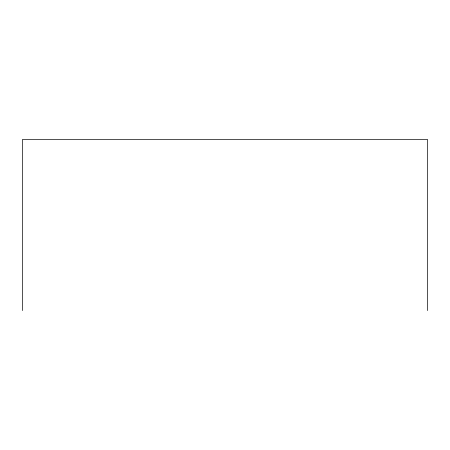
<?xml version="1.0" encoding="UTF-8"?>
<svg xmlns="http://www.w3.org/2000/svg" width="450" height="450" viewBox="0 0 450 450"><rect width="100%" height="100%" fill="white"/><g stroke="black" fill="none" stroke-linecap="round" stroke-linejoin="round"><path stroke-width="0.67" d="M427.5 310.562L427.5 139.438L22.5 139.438L22.5 310.562"/></g></svg>
